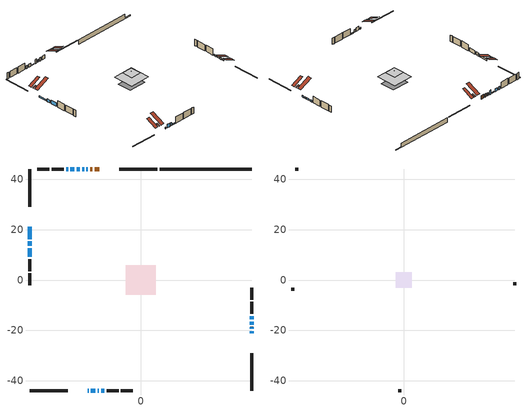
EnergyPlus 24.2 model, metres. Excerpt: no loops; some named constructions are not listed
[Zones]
conditioned space
 floor adiabatic (AdiabaticFloorConstruction): -5.91,-5.91 -5.91,5.91 5.91,5.91 5.91,-5.91 z2.44
 floor foundation (Slab1 construction): -5.03,-4.12 -5.03,4.12 5.03,4.12 5.03,-4.12 z-1.22
 wall outside (RimJoist1 construction): 6.52,44.03 -8.48,44.03 / -44.03,-44.03 -29.03,-44.03 / -44.03,44.03 -44.03,29.03 / 44.03,-44.03 44.03,-29.03 z1.22:1.52
 wall outside (AdiabaticWallConstruction 1): -16.41,44.03 -18.26,44.03 / -19.19,44.03 -20.11,44.03 z1.22:3.25
 wall outside (AdiabaticWallConstruction): 44.03,-21.1 44.03,-20.23 / -21.1,-44.03 -20.69,-44.03 / 44.03,-19.31 44.03,-18.64 / 44.03,-17.71 44.03,-16.49 / 44.03,-15.57 44.03,-14.34 z1.22:2.14; -19.76,-44.03 -18.03,-44.03 / -44.03,12.64 -44.03,9.18 z1.22:3.28; -17.11,-44.03 -16.59,-44.03 / -21.04,44.03 -21.55,44.03 / -26.37,44.03 -27.9,44.03 / -28.82,44.03 -29.64,44.03 z1.22:2.9; -22.48,44.03 -23.29,44.03 z1.22:3.66; -24.22,44.03 -25.44,44.03 / -15.67,-44.03 -14.45,-44.03 z1.22:1.73; -44.03,21.1 -44.03,16.22 z1.22:2.01; -44.03,15.29 -44.03,13.56 z1.22:2.95
 wall outside (Wall1 construction): -30.57,44.03 -35.3,44.03 / -13.52,-44.03 -8.78,-44.03 / -44.03,8.25 -44.03,3.52 / 44.03,-13.42 44.03,-8.68 z1.22:4.88
 wall outside (Wall2 construction): -36.23,44.03 -40.99,44.03 / -7.85,-44.03 -3.09,-44.03 / -44.03,2.59 -44.03,-2.17 / 44.03,-7.75 44.03,-2.99 z1.22:4.88
 wall foundation (FoundationWall1 construction): 7.45,44.03,-1.22 7.45,44.03,1.22 40.37,44.03,1.22 40.37,44.03,-0.68 44.03,44.03,-0.68 44.03,44.03,-1.22
 window (WindowConstruction): 44.03,-21.1 44.03,-20.23 z1.22:2.13
 window (WindowConstruction 6): -21.1,-44.03 -20.69,-44.03 z1.22:2.13
 window (WindowConstruction 7): -19.76,-44.03 -18.03,-44.03 z1.22:3.28
 window (WindowConstruction 8): -17.1,-44.03 -16.6,-44.03 z1.22:2.9
 window (WindowConstruction 9): 44.03,-19.3 44.03,-18.64 z1.22:2.13
 window (WindowConstruction 10): 44.03,-17.71 44.03,-16.49 z1.22:2.13
 window (WindowConstruction 11): -21.04,44.03 -21.55,44.03 z1.22:2.9
 window (WindowConstruction 12): -22.48,44.03 -23.29,44.03 z1.22:3.66
 window (WindowConstruction 13): -24.22,44.03 -25.44,44.03 z1.22:1.73
 window (WindowConstruction 14): -44.03,21.1 -44.03,16.22 z1.22:2.01
 window (WindowConstruction 1): 44.03,-15.57 44.03,-14.35 z1.22:2.13
 window (WindowConstruction 15): -15.67,-44.03 -14.45,-44.03 z1.22:1.73
 window (WindowConstruction 2): -26.37,44.03 -27.89,44.03 z1.22:2.9
 window (WindowConstruction 3): -28.82,44.03 -29.64,44.03 z1.22:2.9
 window (WindowConstruction 4): -44.03,15.29 -44.03,13.56 z1.22:2.95
 window (WindowConstruction 5): -44.03,12.64 -44.03,9.18 z1.22:3.28
 door (Door): -16.41,44.03 -18.26,44.03 z1.22:3.25
 door (Door 1): -19.19,44.03 -20.11,44.03 z1.22:3.25
 ceiling adiabatic (AdiabaticFloorConstruction): 5.91,-5.91 5.91,5.91 -5.91,5.91 -5.91,-5.91 z2.44
 roof outside (Roof3 construction): -15.48,44.03,4.88 -15.48,36.68,8.55 -13.43,36.68,8.55 -13.43,44.03,4.88; -22.02,-44.03,4.88 -22.02,-36.68,8.55 -24.08,-36.68,8.55 -24.08,-44.03,4.88; -44.03,22.02,4.88 -36.68,22.02,8.55 -36.68,24.08,8.55 -44.03,24.08,4.88; 44.03,-22.02,4.88 36.68,-22.02,8.55 36.68,-24.08,8.55 44.03,-24.08,4.88
attic - vented
 floor to conditioned space (Floor1 construction Reversed): -3.16,-3.16 -3.16,3.16 3.16,3.16 3.16,-3.16 z4.88
 floor to conditioned space (Floor2 construction Reversed): -0.96,-0.96 -0.96,0.96 0.96,0.96 0.96,-0.96 z4.88
 wall outside (Wall3 construction): -41.92,44.03 -43.1,44.03 / -2.17,-44.03 -0.99,-44.03 / -44.03,-3.1 -44.03,-4.28 / 44.03,-2.06 44.03,-0.89 z1.22:4.88
 roof outside (Roof1 construction): -11.08,44.03,4.88 -11.08,38.06,7.86 -9.41,38.06,7.86 -9.41,44.03,4.88; -26.43,-44.03,4.88 -26.43,-38.06,7.86 -28.1,-38.06,7.86 -28.1,-44.03,4.88; -44.03,26.43,4.88 -38.06,26.43,7.86 -38.06,28.1,7.86 -44.03,28.1,4.88; 44.03,-26.43,4.88 38.06,-26.43,7.86 38.06,-28.1,7.86 44.03,-28.1,4.88
 roof outside (Roof2 construction): -12.5,44.03,4.88 -12.5,42.15,5.5 -12.01,42.15,5.5 -12.01,44.03,4.88; -25.01,-44.03,4.88 -25.01,-42.15,5.5 -25.5,-42.15,5.5 -25.5,-44.03,4.88; -44.03,25.01,4.88 -42.15,25.01,5.5 -42.15,25.5,5.5 -44.03,25.5,4.88; 44.03,-25.01,4.88 42.15,-25.01,5.5 42.15,-25.5,5.5 44.03,-25.5,4.88
[Material] Roughness=Rough; Thermal Absorptance=0.9
Name | Thickness {m} | Conductivity {W/m-K} | Density {kg/m3} | Specific Heat {J/kg-K} | Solar Absorptance | Visible Absorptance
ceiling loosefill ins | 0.338667 | 0.0480833 | 16.02 | 1046.75 | 0.7 | 0.7
ceiling loosefill ins 1 | 0.254 | 0.0480833 | 16.02 | 1046.75 | 0.7 | 0.7
ceiling stud and cavity | 0.1397 | 0.0806272 | 65.682 | 1177.47 | 0.7 | 0.7
ceiling stud and cavity 1 | 0.1397 | 0.0871837 | 65.682 | 1177.47 | 0.7 | 0.7
gypsum board | 0.0127 | 0.160291 | 801 | 837.4 | 0.6 | 0.6
[Construction]
Floor1 construction: ceiling loosefill ins, ceiling stud and cavity, gypsum board
Floor2 construction: ceiling loosefill ins 1, ceiling stud and cavity 1, gypsum board
[EnergyManagementSystem:OutputVariable] Type of Data in Variable=Summed; Update Frequency=ZoneTimestep
Name | EMS Variable | EMS Program or Subroutine | Units
loads_clg_ceilings_annual_outvar; Energy Management System Output Variable 26 | loads_clg_ceilings | component_loads_program | J
loads_clg_walls_annual_outvar; Energy Management System Output Variable 27 | loads_clg_walls | component_loads_program | J
loads_clg_rim_joists_annual_outvar; Energy Management System Output Variable 28 | loads_clg_rim_joists | component_loads_program | J
loads_clg_foundation_walls_annual_outvar; Energy Management System Output Variable 29 | loads_clg_foundation_walls | component_loads_program | J
loads_clg_doors_annual_outvar; Energy Management System Output Variable 30 | loads_clg_doors | component_loads_program | J
loads_clg_windows_conduction_annual_outvar; Energy Management System Output Variable 31 | loads_clg_windows_conduction | component_loads_program | J
loads_clg_windows_solar_annual_outvar; Energy Management System Output Variable 32 | loads_clg_windows_solar | component_loads_program | J
loads_clg_skylights_conduction_annual_outvar; Energy Management System Output Variable 33 | loads_clg_skylights_conduction | component_loads_program | J
loads_clg_skylights_solar_annual_outvar; Energy Management System Output Variable 34 | loads_clg_skylights_solar | component_loads_program | J
loads_clg_floors_annual_outvar; Energy Management System Output Variable 35 | loads_clg_floors | component_loads_program | J
loads_clg_slabs_annual_outvar; Energy Management System Output Variable 36 | loads_clg_slabs | component_loads_program | J
loads_clg_internal_mass_annual_outvar; Energy Management System Output Variable 37 | loads_clg_internal_mass | component_loads_program | J
loads_clg_infil_annual_outvar; Energy Management System Output Variable 38 | loads_clg_infil | component_loads_program | J
loads_clg_natvent_annual_outvar; Energy Management System Output Variable 39 | loads_clg_natvent | component_loads_program | J
loads_clg_mechvent_annual_outvar; Energy Management System Output Variable 40 | loads_clg_mechvent | component_loads_program | J
loads_clg_whf_annual_outvar; Energy Management System Output Variable 41 | loads_clg_whf | component_loads_program | J
loads_clg_ducts_annual_outvar; Energy Management System Output Variable 42 | loads_clg_ducts | component_loads_program | J
loads_clg_intgains_annual_outvar; Energy Management System Output Variable 43 | loads_clg_intgains | component_loads_program | J
loads_clg_lighting_annual_outvar; Energy Management System Output Variable 44 | loads_clg_lighting | component_loads_program | J
loads_htg_tot_annual_outvar; Energy Management System Output Variable 1; Energy Management System Output Variable 45 | loads_htg_tot | total_loads_program | J
loads_clg_tot_annual_outvar; Energy Management System Output Variable 2; Energy Management System Output Variable 46 | loads_clg_tot | total_loads_program | J
Energy Management System Output Variable 3 | htg_unmet_hours | unmet_hours_program | hr
Energy Management System Output Variable 4 | clg_unmet_hours | unmet_hours_program | hr
Energy Management System Output Variable 5 | loads_htg_roofs | component_loads_program | J
Energy Management System Output Variable 6 | loads_htg_ceilings | component_loads_program | J
Energy Management System Output Variable 7 | loads_htg_walls | component_loads_program | J
Energy Management System Output Variable 8 | loads_htg_rim_joists | component_loads_program | J
Energy Management System Output Variable 9 | loads_htg_foundation_walls | component_loads_program | J
Energy Management System Output Variable 10 | loads_htg_doors | component_loads_program | J
Energy Management System Output Variable 11 | loads_htg_windows_conduction | component_loads_program | J
Energy Management System Output Variable 12 | loads_htg_windows_solar | component_loads_program | J
Energy Management System Output Variable 13 | loads_htg_skylights_conduction | component_loads_program | J
Energy Management System Output Variable 14 | loads_htg_skylights_solar | component_loads_program | J
Energy Management System Output Variable 15 | loads_htg_floors | component_loads_program | J
Energy Management System Output Variable 16 | loads_htg_slabs | component_loads_program | J
Energy Management System Output Variable 17 | loads_htg_internal_mass | component_loads_program | J
Energy Management System Output Variable 18 | loads_htg_infil | component_loads_program | J
Energy Management System Output Variable 19 | loads_htg_natvent | component_loads_program | J
Energy Management System Output Variable 20 | loads_htg_mechvent | component_loads_program | J
Energy Management System Output Variable 21 | loads_htg_whf | component_loads_program | J
Energy Management System Output Variable 22 | loads_htg_ducts | component_loads_program | J
Energy Management System Output Variable 23 | loads_htg_intgains | component_loads_program | J
Energy Management System Output Variable 24 | loads_htg_lighting | component_loads_program | J
Energy Management System Output Variable 25 | loads_clg_roofs | component_loads_program | J
[Schedule:Day:Interval]
interior lighting schedule day: No, 01:00, 0.108182, 04:00, 0.0901515, 05:00, 0.0991667, 06:00, 0.162273, 07:00, 0.270455, 08:00, 0.342576, 10:00, 0.369621, 11:00, 0.351591, 12:00, 0.333561, 13:00, 0.324545, 14:00, 0.31553, 15:00, 0.333561, 16:00, 0.369621, 17:00, 0.450758, 18:00, 0.585985, 19:00, 0.775303, 20:00, 0.955606, 21:00, 0.991667, 22:00, 0.712197, 23:00, 0.360606, 24:00, 0.162273
interior lighting schedule day 1: No, 01:00, 0.100909, 04:00, 0.0840909, 05:00, 0.0925, 06:00, 0.151364, 07:00, 0.252273, 08:00, 0.319545, 10:00, 0.344773, 11:00, 0.327955, 12:00, 0.311136, 13:00, 0.302727, 14:00, 0.294318, 15:00, 0.311136, 16:00, 0.344773, 17:00, 0.420455, 18:00, 0.546591, 19:00, 0.723182, 20:00, 0.891364, 21:00, 0.925, 22:00, 0.664318, 23:00, 0.336364, 24:00, 0.151364
interior lighting schedule day 2: No, 01:00, 0.0927273, 04:00, 0.0772727, 05:00, 0.085, 06:00, 0.139091, 07:00, 0.231818, 08:00, 0.293636, 10:00, 0.316818, 11:00, 0.301364, 12:00, 0.285909, 13:00, 0.278182, 14:00, 0.270455, 15:00, 0.285909, 16:00, 0.316818, 17:00, 0.386364, 18:00, 0.502273, 19:00, 0.664545, 20:00, 0.819091, 21:00, 0.85, 22:00, 0.610455, 23:00, 0.309091, 24:00, 0.139091
interior lighting schedule day 3: No, 01:00, 0.0845455, 04:00, 0.0704545, 05:00, 0.0775, 06:00, 0.126818, 07:00, 0.211364, 08:00, 0.267727, 10:00, 0.288864, 11:00, 0.274773, 12:00, 0.260682, 13:00, 0.253636, 14:00, 0.246591, 15:00, 0.260682, 16:00, 0.288864, 17:00, 0.352273, 18:00, 0.457955, 19:00, 0.605909, 20:00, 0.746818, 21:00, 0.775, 22:00, 0.556591, 23:00, 0.281818, 24:00, 0.126818
interior lighting schedule day 4: No, 01:00, 0.0763636, 04:00, 0.0636364, 05:00, 0.07, 06:00, 0.114545, 07:00, 0.190909, 08:00, 0.241818, 10:00, 0.260909, 11:00, 0.248182, 12:00, 0.235455, 13:00, 0.229091, 14:00, 0.222727, 15:00, 0.235455, 16:00, 0.260909, 17:00, 0.318182, 18:00, 0.413636, 19:00, 0.547273, 20:00, 0.674545, 21:00, 0.7, 22:00, 0.502727, 23:00, 0.254545, 24:00, 0.114545
interior lighting schedule day 5: No, 01:00, 0.0727273, 04:00, 0.0606061, 05:00, 0.0666667, 06:00, 0.109091, 07:00, 0.181818, 08:00, 0.230303, 10:00, 0.248485, 11:00, 0.236364, 12:00, 0.224242, 13:00, 0.218182, 14:00, 0.212121, 15:00, 0.224242, 16:00, 0.248485, 17:00, 0.30303, 18:00, 0.393939, 19:00, 0.521212, 20:00, 0.642424, 21:00, 0.666667, 22:00, 0.478788, 23:00, 0.242424, 24:00, 0.109091
interior lighting schedule day 6: No, 01:00, 0.0745455, 04:00, 0.0621212, 05:00, 0.0683333, 06:00, 0.111818, 07:00, 0.186364, 08:00, 0.236061, 10:00, 0.254697, 11:00, 0.242273, 12:00, 0.229848, 13:00, 0.223636, 14:00, 0.217424, 15:00, 0.229848, 16:00, 0.254697, 17:00, 0.310606, 18:00, 0.403788, 19:00, 0.534242, 20:00, 0.658485, 21:00, 0.683333, 22:00, 0.490758, 23:00, 0.248485, 24:00, 0.111818
interior lighting schedule day 7: No, 01:00, 0.08, 04:00, 0.0666667, 05:00, 0.0733333, 06:00, 0.12, 07:00, 0.2, 08:00, 0.253333, 10:00, 0.273333, 11:00, 0.26, 12:00, 0.246667, 13:00, 0.24, 14:00, 0.233333, 15:00, 0.246667, 16:00, 0.273333, 17:00, 0.333333, 18:00, 0.433333, 19:00, 0.573333, 20:00, 0.706667, 21:00, 0.733333, 22:00, 0.526667, 23:00, 0.266667, 24:00, 0.12
interior lighting schedule day 8: No, 01:00, 0.0890909, 04:00, 0.0742424, 05:00, 0.0816667, 06:00, 0.133636, 07:00, 0.222727, 08:00, 0.282121, 10:00, 0.304394, 11:00, 0.289545, 12:00, 0.274697, 13:00, 0.267273, 14:00, 0.259848, 15:00, 0.274697, 16:00, 0.304394, 17:00, 0.371212, 18:00, 0.482576, 19:00, 0.638485, 20:00, 0.78697, 21:00, 0.816667, 22:00, 0.586515, 23:00, 0.29697, 24:00, 0.133636
interior lighting schedule day 9: No, 01:00, 0.0972727, 04:00, 0.0810606, 05:00, 0.0891667, 06:00, 0.145909, 07:00, 0.243182, 08:00, 0.30803, 10:00, 0.332348, 11:00, 0.316136, 12:00, 0.299924, 13:00, 0.291818, 14:00, 0.283712, 15:00, 0.299924, 16:00, 0.332348, 17:00, 0.405303, 18:00, 0.526894, 19:00, 0.697121, 20:00, 0.859242, 21:00, 0.891667, 22:00, 0.640379, 23:00, 0.324242, 24:00, 0.145909
interior lighting schedule day 10: No, 01:00, 0.105455, 04:00, 0.0878788, 05:00, 0.0966667, 06:00, 0.158182, 07:00, 0.263636, 08:00, 0.333939, 10:00, 0.360303, 11:00, 0.342727, 12:00, 0.325152, 13:00, 0.316364, 14:00, 0.307576, 15:00, 0.325152, 16:00, 0.360303, 17:00, 0.439394, 18:00, 0.571212, 19:00, 0.755758, 20:00, 0.931515, 21:00, 0.966667, 22:00, 0.694242, 23:00, 0.351515, 24:00, 0.158182
interior lighting schedule day 11: No, 01:00, 0.109091, 04:00, 0.0909091, 05:00, 0.1, 06:00, 0.163636, 07:00, 0.272727, 08:00, 0.345455, 10:00, 0.372727, 11:00, 0.354545, 12:00, 0.336364, 13:00, 0.327273, 14:00, 0.318182, 15:00, 0.336364, 16:00, 0.372727, 17:00, 0.454545, 18:00, 0.590909, 19:00, 0.781818, 20:00, 0.963636, 21:00, 1, 22:00, 0.718182, 23:00, 0.363636, 24:00, 0.163636
interior lighting schedule default day; occupants schedule default day; clothes dryer schedule default day; cooking range schedule default day; mech vent range fan 0 schedule default day; misc plug loads schedule default day; general water use schedule default day; heating setpoint default day; cooling setpoint default day; clothes dryer exhaust 0 schedule default day; cooling season schedule day; cooling season schedule day 2; cooling season schedule default day; exterior lighting schedule default day; natural vent schedule default day: No, 24:00, 0
occupants schedule day: No, 05:00, 0.426829, 06:00, 0.719512, 07:00, 1, 08:00, 0.670732, 09:00, 0.329268, 14:00, 0.170732, 15:00, 0.231707, 16:00, 0.329268, 17:00, 0.5, 18:00, 0.670732, 19:00, 0.829268, 21:00, 1, 22:00, 0.853659, 23:00, 0.646341, 24:00, 0.426829
clothes dryer schedule day; clothes dryer exhaust 0 schedule day: No, 01:00, 0.123457, 02:00, 0.0740741, 03:00, 0.0493827, 04:00, 0.0246914, 05:00, 0.0493827, 06:00, 0.0740741, 07:00, 0.197531, 08:00, 0.395062, 09:00, 0.592593, 10:00, 0.839506, 11:00, 0.962963, 12:00, 1, 13:00, 0.91358, 14:00, 0.82716, 15:00, 0.716049, 16:00, 0.753086, 17:00, 0.679012, 18:00, 0.666667, 20:00, 0.62963, 21:00, 0.641975, 22:00, 0.666667, 23:00, 0.54321, 24:00, 0.296296
cooking range schedule day: No, 05:00, 0.0597015, 06:00, 0.11194, 07:00, 0.171642, 08:00, 0.291045, 11:00, 0.343284, 12:00, 0.402985, 13:00, 0.462687, 14:00, 0.343284, 15:00, 0.291045, 16:00, 0.402985, 17:00, 0.567164, 18:00, 1, 19:00, 0.850746, 20:00, 0.432836, 21:00, 0.291045, 22:00, 0.231343, 23:00, 0.171642, 24:00, 0.11194
mech vent range fan 0 schedule day: No, 18:00, 0, 19:00, 1, 20:00, 0.2, 24:00, 0
misc plug loads schedule day: No, 06:00, 0.705882, 07:00, 0.745098, 08:00, 0.803922, 15:00, 0.823529, 16:00, 0.862745, 17:00, 0.921569, 18:00, 0.980392, 19:00, 1, 20:00, 0.980392, 21:00, 0.941176, 22:00, 0.862745, 23:00, 0.784314, 24:00, 0.72549
general water use schedule day: No, 01:00, 0.315068, 03:00, 0.287671, 04:00, 0.342466, 05:00, 0.369863, 06:00, 0.520548, 07:00, 0.60274, 08:00, 0.534247, 10:00, 0.506849, 11:00, 0.465753, 14:00, 0.479452, 15:00, 0.534247, 16:00, 0.589041, 17:00, 0.69863, 18:00, 0.876712, 19:00, 0.890411, 20:00, 0.986301, 21:00, 1, 22:00, 0.863014, 23:00, 0.616438, 24:00, 0.465753
heating setpoint day: No, 07:00, 18, 23:00, 21, 24:00, 18
cooling setpoint day: No, 24:00, 25
cooling season schedule day 1: No, 24:00, 1
exterior lighting schedule day: No, 01:00, 0.566667, 03:00, 0.524167, 05:00, 0.495833, 06:00, 0.5525, 07:00, 0.623333, 08:00, 0.580833, 09:00, 0.439167, 10:00, 0.354167, 12:00, 0.34, 13:00, 0.354167, 14:00, 0.396667, 15:00, 0.425, 16:00, 0.495833, 17:00, 0.623333, 18:00, 0.793333, 19:00, 0.906667, 20:00, 0.963333, 21:00, 0.991667, 22:00, 0.920833, 23:00, 0.793333, 24:00, 0.665833
exterior lighting schedule day 1: No, 01:00, 0.528571, 03:00, 0.488929, 05:00, 0.4625, 06:00, 0.515357, 07:00, 0.581429, 08:00, 0.541786, 09:00, 0.409643, 10:00, 0.330357, 12:00, 0.317143, 13:00, 0.330357, 14:00, 0.37, 15:00, 0.396429, 16:00, 0.4625, 17:00, 0.581429, 18:00, 0.74, 19:00, 0.845714, 20:00, 0.898571, 21:00, 0.925, 22:00, 0.858929, 23:00, 0.74, 24:00, 0.621071
exterior lighting schedule day 10: No, 01:00, 0.552381, 03:00, 0.510952, 05:00, 0.483333, 06:00, 0.538571, 07:00, 0.607619, 08:00, 0.56619, 09:00, 0.428095, 10:00, 0.345238, 12:00, 0.331429, 13:00, 0.345238, 14:00, 0.386667, 15:00, 0.414286, 16:00, 0.483333, 17:00, 0.607619, 18:00, 0.773333, 19:00, 0.88381, 20:00, 0.939048, 21:00, 0.966667, 22:00, 0.897619, 23:00, 0.773333, 24:00, 0.649048
exterior lighting schedule day 11: No, 01:00, 0.571429, 03:00, 0.528571, 05:00, 0.5, 06:00, 0.557143, 07:00, 0.628571, 08:00, 0.585714, 09:00, 0.442857, 10:00, 0.357143, 12:00, 0.342857, 13:00, 0.357143, 14:00, 0.4, 15:00, 0.428571, 16:00, 0.5, 17:00, 0.628571, 18:00, 0.8, 19:00, 0.914286, 20:00, 0.971429, 21:00, 1, 22:00, 0.928571, 23:00, 0.8, 24:00, 0.671429
exterior lighting schedule day 2: No, 01:00, 0.485714, 03:00, 0.449286, 05:00, 0.425, 06:00, 0.473571, 07:00, 0.534286, 08:00, 0.497857, 09:00, 0.376429, 10:00, 0.303571, 12:00, 0.291429, 13:00, 0.303571, 14:00, 0.34, 15:00, 0.364286, 16:00, 0.425, 17:00, 0.534286, 18:00, 0.68, 19:00, 0.777143, 20:00, 0.825714, 21:00, 0.85, 22:00, 0.789286, 23:00, 0.68, 24:00, 0.570714
exterior lighting schedule day 3: No, 01:00, 0.442857, 03:00, 0.409643, 05:00, 0.3875, 06:00, 0.431786, 07:00, 0.487143, 08:00, 0.453929, 09:00, 0.343214, 10:00, 0.276786, 12:00, 0.265714, 13:00, 0.276786, 14:00, 0.31, 15:00, 0.332143, 16:00, 0.3875, 17:00, 0.487143, 18:00, 0.62, 19:00, 0.708571, 20:00, 0.752857, 21:00, 0.775, 22:00, 0.719643, 23:00, 0.62, 24:00, 0.520357
exterior lighting schedule day 4: No, 01:00, 0.4, 03:00, 0.37, 05:00, 0.35, 06:00, 0.39, 07:00, 0.44, 08:00, 0.41, 09:00, 0.31, 10:00, 0.25, 12:00, 0.24, 13:00, 0.25, 14:00, 0.28, 15:00, 0.3, 16:00, 0.35, 17:00, 0.44, 18:00, 0.56, 19:00, 0.64, 20:00, 0.68, 21:00, 0.7, 22:00, 0.65, 23:00, 0.56, 24:00, 0.47
exterior lighting schedule day 5: No, 01:00, 0.380952, 03:00, 0.352381, 05:00, 0.333333, 06:00, 0.371429, 07:00, 0.419048, 08:00, 0.390476, 09:00, 0.295238, 10:00, 0.238095, 12:00, 0.228571, 13:00, 0.238095, 14:00, 0.266667, 15:00, 0.285714, 16:00, 0.333333, 17:00, 0.419048, 18:00, 0.533333, 19:00, 0.609524, 20:00, 0.647619, 21:00, 0.666667, 22:00, 0.619048, 23:00, 0.533333, 24:00, 0.447619
exterior lighting schedule day 6: No, 01:00, 0.390476, 03:00, 0.36119, 05:00, 0.341667, 06:00, 0.380714, 07:00, 0.429524, 08:00, 0.400238, 09:00, 0.302619, 10:00, 0.244048, 12:00, 0.234286, 13:00, 0.244048, 14:00, 0.273333, 15:00, 0.292857, 16:00, 0.341667, 17:00, 0.429524, 18:00, 0.546667, 19:00, 0.624762, 20:00, 0.66381, 21:00, 0.683333, 22:00, 0.634524, 23:00, 0.546667, 24:00, 0.45881
exterior lighting schedule day 7: No, 01:00, 0.419048, 03:00, 0.387619, 05:00, 0.366667, 06:00, 0.408571, 07:00, 0.460952, 08:00, 0.429524, 09:00, 0.324762, 10:00, 0.261905, 12:00, 0.251429, 13:00, 0.261905, 14:00, 0.293333, 15:00, 0.314286, 16:00, 0.366667, 17:00, 0.460952, 18:00, 0.586667, 19:00, 0.670476, 20:00, 0.712381, 21:00, 0.733333, 22:00, 0.680952, 23:00, 0.586667, 24:00, 0.492381
exterior lighting schedule day 8: No, 01:00, 0.466667, 03:00, 0.431667, 05:00, 0.408333, 06:00, 0.455, 07:00, 0.513333, 08:00, 0.478333, 09:00, 0.361667, 10:00, 0.291667, 12:00, 0.28, 13:00, 0.291667, 14:00, 0.326667, 15:00, 0.35, 16:00, 0.408333, 17:00, 0.513333, 18:00, 0.653333, 19:00, 0.746667, 20:00, 0.793333, 21:00, 0.816667, 22:00, 0.758333, 23:00, 0.653333, 24:00, 0.548333
exterior lighting schedule day 9: No, 01:00, 0.509524, 03:00, 0.47131, 05:00, 0.445833, 06:00, 0.496786, 07:00, 0.560476, 08:00, 0.522262, 09:00, 0.394881, 10:00, 0.318452, 12:00, 0.305714, 13:00, 0.318452, 14:00, 0.356667, 15:00, 0.382143, 16:00, 0.445833, 17:00, 0.560476, 18:00, 0.713333, 19:00, 0.815238, 20:00, 0.86619, 21:00, 0.891667, 22:00, 0.827976, 23:00, 0.713333, 24:00, 0.59869
[Schedule:Week:Daily]
heating setpoint Week Rule - Jan1-Dec31: heating setpoint day, heating setpoint day, heating setpoint day, heating setpoint day, heating setpoint day, heating setpoint day, heating setpoint day, heating setpoint default day, heating setpoint default day, heating setpoint default day, heating setpoint default day, heating setpoint default day
cooling setpoint Week Rule - Jan1-Dec31: cooling setpoint day, cooling setpoint day, cooling setpoint day, cooling setpoint day, cooling setpoint day, cooling setpoint day, cooling setpoint day, cooling setpoint default day, cooling setpoint default day, cooling setpoint default day, cooling setpoint default day, cooling setpoint default day
clothes dryer exhaust 0 schedule Week Rule - Jan1-Dec31: clothes dryer exhaust 0 schedule day, clothes dryer exhaust 0 schedule day, clothes dryer exhaust 0 schedule day, clothes dryer exhaust 0 schedule day, clothes dryer exhaust 0 schedule day, clothes dryer exhaust 0 schedule day, clothes dryer exhaust 0 schedule day, clothes dryer exhaust 0 schedule default day, clothes dryer exhaust 0 schedule default day, clothes dryer exhaust 0 schedule default day, clothes dryer exhaust 0 schedule default day, clothes dryer exhaust 0 schedule default day
cooling season schedule Week Rule - Jan1-May26: cooling season schedule day, cooling season schedule day, cooling season schedule day, cooling season schedule day, cooling season schedule day, cooling season schedule day, cooling season schedule day, cooling season schedule default day, cooling season schedule default day, cooling season schedule default day, cooling season schedule default day, cooling season schedule default day
cooling season schedule Week Rule - May27-Jun2: cooling season schedule day, cooling season schedule day, cooling season schedule day, cooling season schedule day, cooling season schedule day, cooling season schedule day 1, cooling season schedule day 1, cooling season schedule default day, cooling season schedule default day, cooling season schedule default day, cooling season schedule default day, cooling season schedule default day
cooling season schedule Week Rule - Jun3-Aug25: cooling season schedule day 1, cooling season schedule day 1, cooling season schedule day 1, cooling season schedule day 1, cooling season schedule day 1, cooling season schedule day 1, cooling season schedule day 1, cooling season schedule default day, cooling season schedule default day, cooling season schedule default day, cooling season schedule default day, cooling season schedule default day
cooling season schedule Week Rule - Aug26-Sep1: cooling season schedule day 1, cooling season schedule day 1, cooling season schedule day 1, cooling season schedule day 1, cooling season schedule day 1, cooling season schedule day 1, cooling season schedule day 2, cooling season schedule default day, cooling season schedule default day, cooling season schedule default day, cooling season schedule default day, cooling season schedule default day
cooling season schedule Week Rule - Sep2-Dec31: cooling season schedule day 2, cooling season schedule day 2, cooling season schedule day 2, cooling season schedule day 2, cooling season schedule day 2, cooling season schedule day 2, cooling season schedule day 2, cooling season schedule default day, cooling season schedule default day, cooling season schedule default day, cooling season schedule default day, cooling season schedule default day
exterior lighting schedule Week Rule - May6-May26: exterior lighting schedule day 4, exterior lighting schedule day 4, exterior lighting schedule day 4, exterior lighting schedule day 4, exterior lighting schedule day 4, exterior lighting schedule day 4, exterior lighting schedule day 4, exterior lighting schedule default day, exterior lighting schedule default day, exterior lighting schedule default day, exterior lighting schedule default day, exterior lighting schedule default day
exterior lighting schedule Week Rule - May27-Jun2: exterior lighting schedule day 4, exterior lighting schedule day 4, exterior lighting schedule day 4, exterior lighting schedule day 4, exterior lighting schedule day 4, exterior lighting schedule day 5, exterior lighting schedule day 5, exterior lighting schedule default day, exterior lighting schedule default day, exterior lighting schedule default day, exterior lighting schedule default day, exterior lighting schedule default day
exterior lighting schedule Week Rule - Jun3-Jun30: exterior lighting schedule day 5, exterior lighting schedule day 5, exterior lighting schedule day 5, exterior lighting schedule day 5, exterior lighting schedule day 5, exterior lighting schedule day 5, exterior lighting schedule day 5, exterior lighting schedule default day, exterior lighting schedule default day, exterior lighting schedule default day, exterior lighting schedule default day, exterior lighting schedule default day
exterior lighting schedule Week Rule - Jul1-Jul28: exterior lighting schedule day 6, exterior lighting schedule day 6, exterior lighting schedule day 6, exterior lighting schedule day 6, exterior lighting schedule day 6, exterior lighting schedule day 6, exterior lighting schedule day 6, exterior lighting schedule default day, exterior lighting schedule default day, exterior lighting schedule default day, exterior lighting schedule default day, exterior lighting schedule default day
exterior lighting schedule Week Rule - Jul29-Aug4: exterior lighting schedule day 6, exterior lighting schedule day 6, exterior lighting schedule day 6, exterior lighting schedule day 7, exterior lighting schedule day 7, exterior lighting schedule day 7, exterior lighting schedule day 7, exterior lighting schedule default day, exterior lighting schedule default day, exterior lighting schedule default day, exterior lighting schedule default day, exterior lighting schedule default day
exterior lighting schedule Week Rule - Aug5-Aug25: exterior lighting schedule day 7, exterior lighting schedule day 7, exterior lighting schedule day 7, exterior lighting schedule day 7, exterior lighting schedule day 7, exterior lighting schedule day 7, exterior lighting schedule day 7, exterior lighting schedule default day, exterior lighting schedule default day, exterior lighting schedule default day, exterior lighting schedule default day, exterior lighting schedule default day
exterior lighting schedule Week Rule - Aug26-Sep1: exterior lighting schedule day 7, exterior lighting schedule day 7, exterior lighting schedule day 7, exterior lighting schedule day 7, exterior lighting schedule day 7, exterior lighting schedule day 7, exterior lighting schedule day 8, exterior lighting schedule default day, exterior lighting schedule default day, exterior lighting schedule default day, exterior lighting schedule default day, exterior lighting schedule default day
exterior lighting schedule Week Rule - Sep2-Sep29: exterior lighting schedule day 8, exterior lighting schedule day 8, exterior lighting schedule day 8, exterior lighting schedule day 8, exterior lighting schedule day 8, exterior lighting schedule day 8, exterior lighting schedule day 8, exterior lighting schedule default day, exterior lighting schedule default day, exterior lighting schedule default day, exterior lighting schedule default day, exterior lighting schedule default day
exterior lighting schedule Week Rule - Sep30-Oct6: exterior lighting schedule day 8, exterior lighting schedule day 9, exterior lighting schedule day 9, exterior lighting schedule day 9, exterior lighting schedule day 9, exterior lighting schedule day 9, exterior lighting schedule day 9, exterior lighting schedule default day, exterior lighting schedule default day, exterior lighting schedule default day, exterior lighting schedule default day, exterior lighting schedule default day
exterior lighting schedule Week Rule - Oct7-Oct27: exterior lighting schedule day 9, exterior lighting schedule day 9, exterior lighting schedule day 9, exterior lighting schedule day 9, exterior lighting schedule day 9, exterior lighting schedule day 9, exterior lighting schedule day 9, exterior lighting schedule default day, exterior lighting schedule default day, exterior lighting schedule default day, exterior lighting schedule default day, exterior lighting schedule default day
exterior lighting schedule Week Rule - Oct28-Nov3: exterior lighting schedule day 9, exterior lighting schedule day 9, exterior lighting schedule day 9, exterior lighting schedule day 9, exterior lighting schedule day 10, exterior lighting schedule day 10, exterior lighting schedule day 10, exterior lighting schedule default day, exterior lighting schedule default day, exterior lighting schedule default day, exterior lighting schedule default day, exterior lighting schedule default day
exterior lighting schedule Week Rule - Nov4-Nov24: exterior lighting schedule day 10, exterior lighting schedule day 10, exterior lighting schedule day 10, exterior lighting schedule day 10, exterior lighting schedule day 10, exterior lighting schedule day 10, exterior lighting schedule day 10, exterior lighting schedule default day, exterior lighting schedule default day, exterior lighting schedule default day, exterior lighting schedule default day, exterior lighting schedule default day
exterior lighting schedule Week Rule - Nov25-Dec1: exterior lighting schedule day 10, exterior lighting schedule day 10, exterior lighting schedule day 10, exterior lighting schedule day 10, exterior lighting schedule day 10, exterior lighting schedule day 10, exterior lighting schedule day 11, exterior lighting schedule default day, exterior lighting schedule default day, exterior lighting schedule default day, exterior lighting schedule default day, exterior lighting schedule default day
exterior lighting schedule Week Rule - Dec2-Dec31: exterior lighting schedule day 11, exterior lighting schedule day 11, exterior lighting schedule day 11, exterior lighting schedule day 11, exterior lighting schedule day 11, exterior lighting schedule day 11, exterior lighting schedule day 11, exterior lighting schedule default day, exterior lighting schedule default day, exterior lighting schedule default day, exterior lighting schedule default day, exterior lighting schedule default day
natural vent schedule Week Rule - Jan1-Dec31: natural vent schedule default day, natural vent schedule default day, natural vent schedule default day, natural vent schedule default day, natural vent schedule default day, natural vent schedule default day, natural vent schedule default day, natural vent schedule default day, natural vent schedule default day, natural vent schedule default day, natural vent schedule default day, natural vent schedule default day
[Schedule:Year]
heating setpoint: heating setpoint Week Rule - Jan1-Dec31, 1, 1, 12, 31
cooling setpoint: cooling setpoint Week Rule - Jan1-Dec31, 1, 1, 12, 31
clothes dryer exhaust 0 schedule: clothes dryer exhaust 0 schedule Week Rule - Jan1-Dec31, 1, 1, 12, 31
cooling season schedule: cooling season schedule Week Rule - Jan1-May26, 1, 1, 5, 26, cooling season schedule Week Rule - May27-Jun2, 5, 27, 6, 2, cooling season schedule Week Rule - Jun3-Aug25, 6, 3, 8, 25, cooling season schedule Week Rule - Aug26-Sep1, 8, 26, 9, 1, cooling season schedule Week Rule - Sep2-Dec31, 9, 2, 12, 31
natural vent schedule: natural vent schedule Week Rule - Jan1-Dec31, 1, 1, 12, 31
